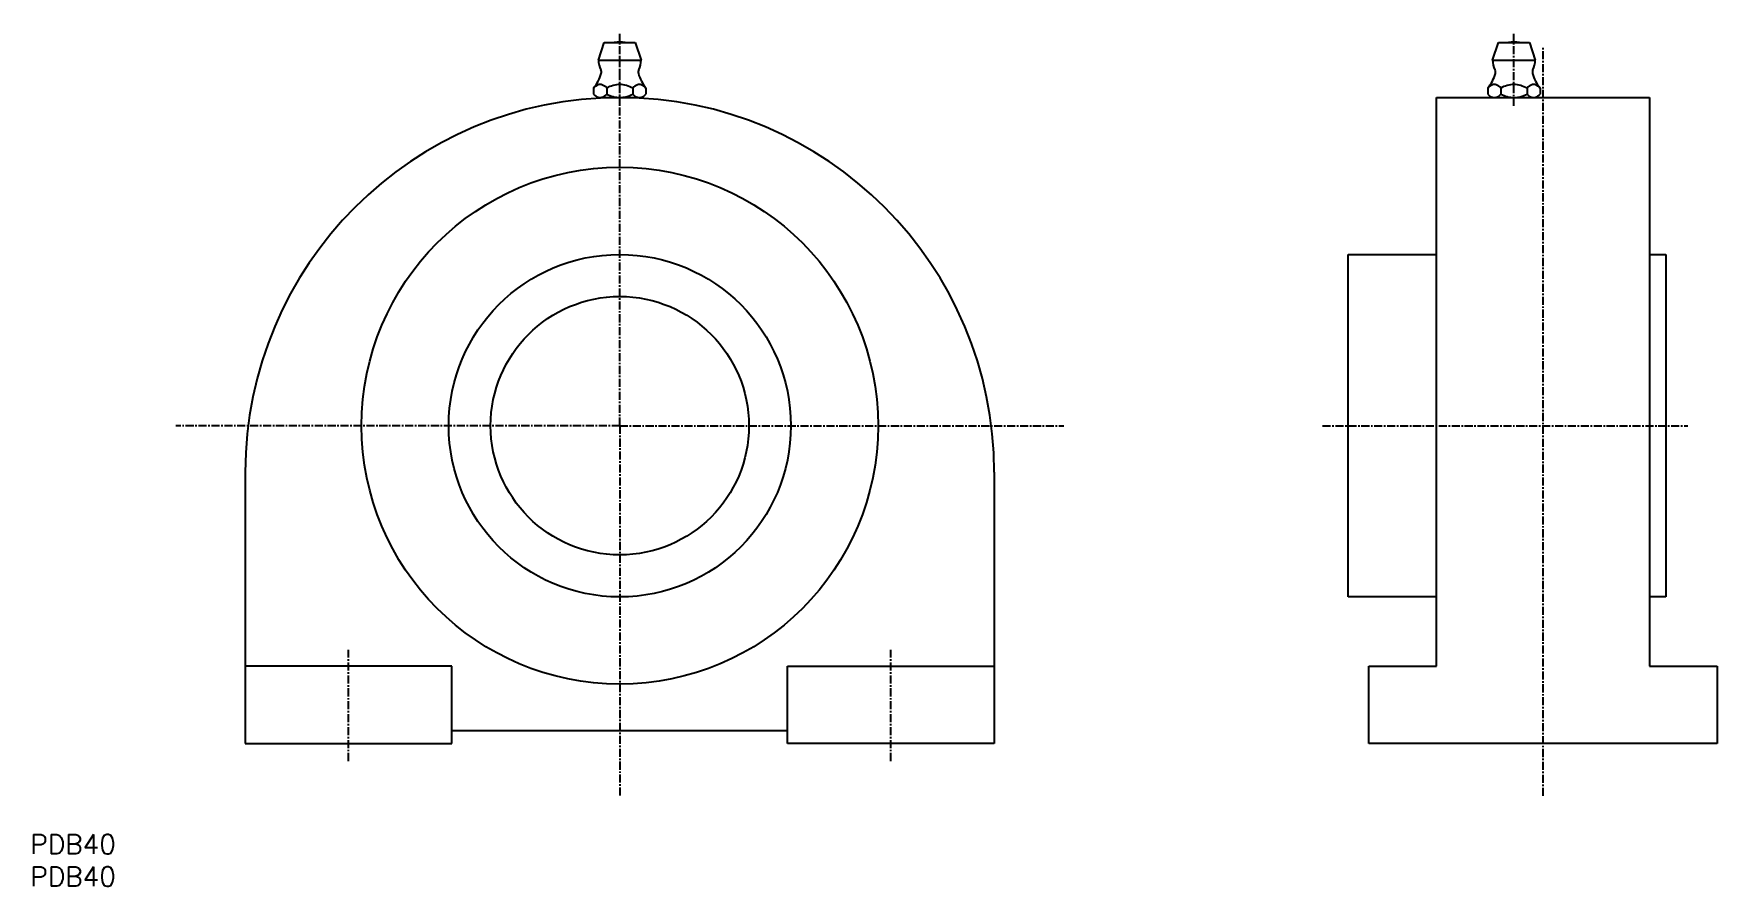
# Model space of a CAD drawing. Extents: x 45 to 306, y 37 to 169.
import ezdxf
from ezdxf.enums import TextEntityAlignment as Align

# ---------------------------------------------------------------- set-up
doc = ezdxf.new("R2010")
doc.units = 0
doc.linetypes.add('CENTER', pattern=[2, 1.25, -0.25, 0.25, -0.25])
doc.layers.get('0').update_dxf_attribs({"linetype": 'CONTINUOUS'})
doc.layers.add('CENTER', color=1, linetype='CENTER')
doc.styles.get("Standard").update_dxf_attribs({"font": 'txt.shx', "bigfont": 'extfont.shx'})

msp = doc.modelspace()

# ---------------------------------------------------------------- linework, layer by layer
at = {"color": 7, "linetype": 'CONTINUOUS'}
for p, q in [((132.78, 165.19), (133.68, 167.89)), ((133.68, 167.89), (138.48, 167.89)), ((138.48, 167.89), (139.38, 165.19)), ((271.28, 165.19), (272.18, 167.89)), ((272.18, 167.89), (276.98, 167.89)), ((276.98, 167.89), (277.88, 165.19)), ((132.78, 165.19), (139.38, 165.19)), ((271.28, 165.19), (277.88, 165.19)), ((132.03, 160.86), (132.03, 159.92)), ((132.78, 159.39), (139.38, 159.39)), ((134.06, 160.86), (134.06, 159.92)), ((136.08, 159.39), (136.08, 159.39)), ((138.11, 160.86), (138.11, 159.92)), ((140.13, 160.86), (140.13, 159.92)), ((262.58, 159.39), (295.58, 159.39)), ((262.58, 71.39), (262.58, 159.39)), ((270.53, 160.86), (270.53, 159.92)), ((271.28, 159.39), (277.88, 159.39)), ((272.56, 160.86), (272.56, 159.92)), ((274.58, 159.39), (274.58, 159.39)), ((276.61, 160.86), (276.61, 159.92)), ((278.63, 160.86), (278.63, 159.92)), ((295.58, 159.39), (295.58, 71.39)), ((248.88, 135.09), (262.58, 135.09)), ((248.88, 82.09), (248.88, 135.09)), ((295.58, 135.09), (298.08, 135.09)), ((298.08, 135.09), (298.08, 82.09)), ((78.08, 101.39), (78.08, 59.39)), ((194.08, 101.39), (194.08, 59.39)), ((262.58, 82.09), (248.88, 82.09)), ((298.08, 82.09), (295.58, 82.09)), ((110.08, 71.39), (78.08, 71.39)), ((110.08, 59.39), (110.08, 71.39)), ((162.08, 71.39), (194.08, 71.39)), ((162.08, 59.39), (162.08, 71.39)), ((252.08, 71.39), (262.58, 71.39)), ((252.08, 59.39), (252.08, 71.39)), ((295.58, 71.39), (306.08, 71.39)), ((306.08, 71.39), (306.08, 59.39)), ((110.08, 61.39), (162.08, 61.39)), ((78.08, 59.39), (110.08, 59.39)), ((194.08, 59.39), (162.08, 59.39)), ((306.08, 59.39), (252.08, 59.39))]:
    msp.add_line(p, q, dxfattribs=at)
for radius in [40, 26.5, 20]:
    msp.add_circle((136.08, 108.59), radius, dxfattribs=at)
for centre, radius, start, end in [((136.08, 164.8), 3.2, 74.6212, 105.3788), ((274.58, 164.8), 3.2, 74.6212, 105.3788), ((136.08, 165.19), 3.3, 180, 207.0507), ((136.08, 165.19), 3.3, 332.9493, 0), ((274.58, 165.19), 3.3, 180, 207.0507), ((274.58, 165.19), 3.3, 332.9493, 0), ((127.41, 164.69), 6, 320.3375, 344.7683), ((132.43, 163.32), 0.8, 344.7674, 27.0696), ((139.73, 163.32), 0.8, 152.9304, 195.2326), ((144.75, 164.69), 6, 195.2317, 219.6625), ((265.91, 164.69), 6, 320.3375, 344.7683), ((270.93, 163.32), 0.8, 344.7674, 27.0696), ((278.23, 163.32), 0.8, 152.9304, 195.2326), ((283.25, 164.69), 6, 195.2317, 219.6625), ((136.08, 101.39), 58, 0, 180), ((133.18, 159.93), 1.48, 106.5909, 141.1281), ((133.18, 160.85), 1.48, 218.8826, 253.4091), ((133.04, 160.29), 1.1, 75.0414, 104.9586), ((133.04, 160.49), 1.1, 255.0414, 284.9586), ((132.9, 159.93), 1.48, 38.8719, 73.4091), ((132.9, 160.85), 1.48, 286.5909, 321.1283), ((136.59, 156.03), 5.45, 106.5809, 117.7257), ((136.59, 164.74), 5.44, 242.2744, 253.4191), ((136.08, 157.35), 4.04, 75.0501, 104.9499), ((136.08, 163.43), 4.04, 255.0501, 284.9499), ((135.57, 156.03), 5.44, 62.2701, 73.4191), ((135.57, 164.74), 5.45, 286.5809, 297.7299), ((139.26, 159.93), 1.48, 106.5909, 141.1281), ((139.26, 160.85), 1.48, 218.8826, 253.4091), ((139.12, 160.29), 1.1, 75.0414, 104.9586), ((139.12, 160.49), 1.1, 255.0414, 284.9586), ((138.98, 159.93), 1.48, 38.8719, 73.4091), ((138.98, 160.85), 1.48, 286.5909, 321.1283), ((271.68, 159.93), 1.48, 106.5909, 141.1281), ((271.68, 160.85), 1.48, 218.8826, 253.4091), ((271.54, 160.29), 1.1, 75.0414, 104.9586), ((271.54, 160.49), 1.1, 255.0414, 284.9586), ((271.4, 159.93), 1.48, 38.8719, 73.4091), ((271.4, 160.85), 1.48, 286.5909, 321.1283), ((275.09, 156.03), 5.45, 106.5809, 117.7257), ((275.09, 164.74), 5.44, 242.2744, 253.4191), ((274.58, 157.35), 4.04, 75.0501, 104.9499), ((274.58, 163.43), 4.04, 255.0501, 284.9499), ((274.07, 156.03), 5.44, 62.2701, 73.4191), ((274.07, 164.74), 5.45, 286.5809, 297.7299), ((277.76, 159.93), 1.48, 106.5909, 141.1281), ((277.76, 160.85), 1.48, 218.8826, 253.4091), ((277.62, 160.29), 1.1, 75.0414, 104.9586), ((277.62, 160.49), 1.1, 255.0414, 284.9586), ((277.48, 159.93), 1.48, 38.8719, 73.4091), ((277.48, 160.85), 1.48, 286.5909, 321.1283)]:
    msp.add_arc(centre, radius, start, end, dxfattribs=at)
at = {"layer": 'CENTER', "color": 1, "linetype": 'CENTER'}
for p, q in [((136.08, 158.08), (136.08, 169.27)), ((136.08, 108.59), (136.08, 167.19)), ((274.58, 158.08), (274.58, 169.27)), ((279.08, 51.31), (279.08, 167.19)), ((136.08, 108.59), (67.32, 108.59)), ((136.08, 108.59), (136.08, 51.31)), ((136.08, 108.59), (204.84, 108.59)), ((244.94, 108.59), (301.52, 108.59)), ((94.08, 56.69), (94.08, 73.91)), ((178.08, 56.69), (178.08, 73.91))]:
    msp.add_line(p, q, dxfattribs=at)

# ---------------------------------------------------------------- texts
at = {"color": 7, "linetype": 'CONTINUOUS'}
for p in [(44.78, 43.8), (44.78, 38.8)]:
    msp.add_text('PDB40', height=3, dxfattribs=at).set_placement(p, align=Align.MIDDLE_LEFT)

doc.saveas('drawing.dxf')
